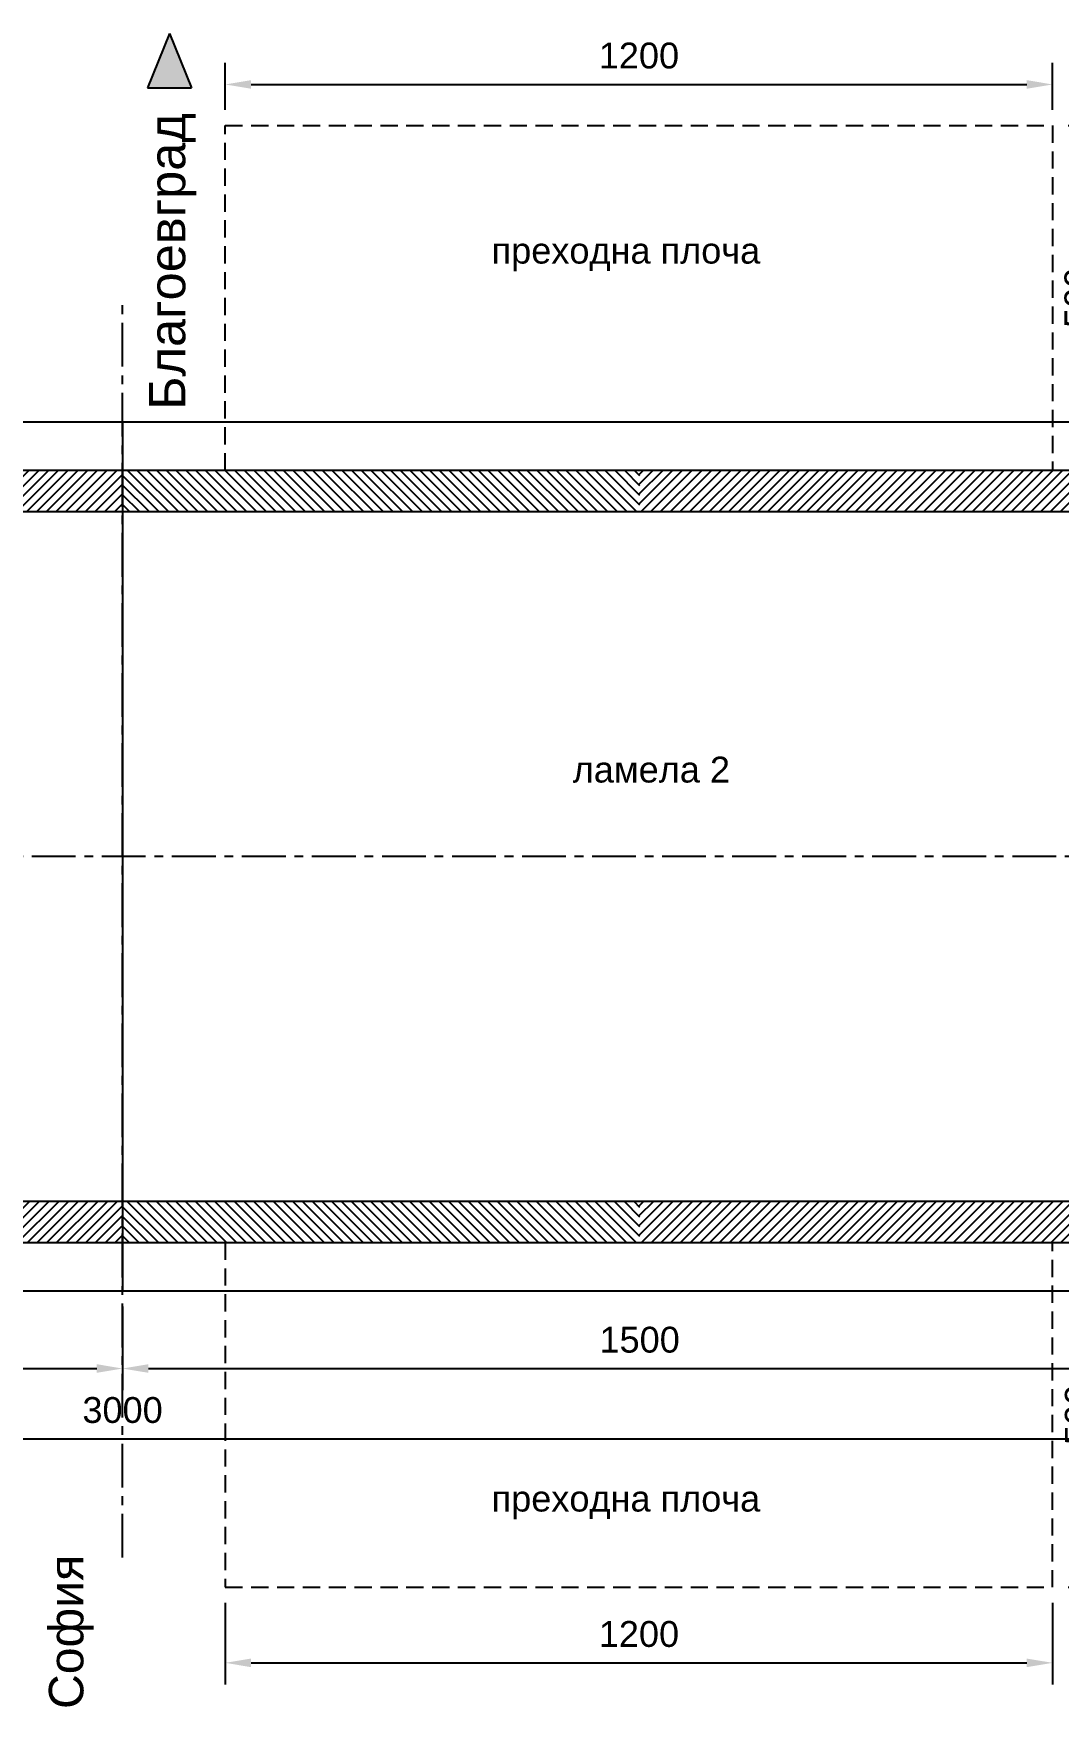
# Model space of a CAD drawing. Header units: centimetres. Extents: x 8495135 to 959133560, y 4530079 to 463453963.
# Drawn here: x 958979669 to 958981156, y 463411252 to 463413679 of the extents above; entities that cross this region are included whole.
import ezdxf
from ezdxf.enums import TextEntityAlignment as Align

# ---------------------------------------------------------------- set-up
doc = ezdxf.new("R2010")
doc.units = ezdxf.units.CM
doc.header["$LTSCALE"] = 0.1
doc.linetypes.add('CENTER', pattern=[50.8, 31.75, -6.35, 6.35, -6.35])
doc.linetypes.add('DASHED', pattern=[0.75, 0.5, -0.25])
for name, color, linetype in [('br_dimension', 1, 'Continuous'), ('br_hatch', 9, 'Continuous'), ('br_hatch_dark', 8, 'Continuous'), ('br_hatch_tumen', 8, 'Continuous'), ('br_view_yellow', 2, 'Continuous'), ('Kustendilska voda', 12, 'Continuous')]:
    doc.layers.add(name, color=color, linetype=linetype)
doc.layers.add('br_text', color=2, linetype='Continuous', lineweight=35)
doc.styles.add('1-200 cm', font='arial.ttf', dxfattribs={"height": 50})
doc.styles.add('MM 1 to 150', font='arial.ttf', dxfattribs={"height": 37.5})
doc.styles.add('MM_ARIAL', font='arial.ttf')
doc.dimstyles.new('MM DIM 1 to 150', dxfattribs={"dimscale": 15, "dimtxt": 2.5, "dimasz": 2.5, "dimexe": 2.1, "dimexo": 1.5, "dimgap": 1.5, "dimtad": 1, "dimdec": 0, "dimdsep": 46, "dimtxsty": 'MM_ARIAL', "dimcen": 3, "dimclrd": 1, "dimclre": 1, "dimclrt": 7, "dimaunit": 2, "dimadec": 1, "dimazin": 0, "dimtp": 100, "dimtm": 3, "dimtfac": 1, "dimtdec": 0, "dimtix": 1, "dimtmove": 0, "dimatfit": 3, "dimfxl": 0, "dimtolj": 1, "dimtzin": 0, "dimarcsym": 0})
pattern_1 = [(45, (950484482.079, 458887364.231), (-7.071067812, 7.071067812), [])]

# ---------------------------------------------------------------- blocks, each defined once
blk = doc.blocks.new('*D227')
at = {"layer": 'br_dimension', "color": 1, "lineweight": -2, "transparency": 16777216}
for p, q in [((958978298.3, 463411832.7), (958978298.3, 463411608.9)), ((958981298.3, 463411662.9), (958981298.3, 463411671.9)), ((958978335.8, 463411640.4), (958981260.8, 463411640.4))]:
    blk.add_line(p, q, dxfattribs=at)
at = {"layer": 'br_dimension', "color": 1, "transparency": 16777216}
for points in [[(958978335.8, 463411646.7), (958978335.8, 463411634.2), (958978298.3, 463411640.4)], [(958981260.8, 463411646.7), (958981260.8, 463411634.2), (958981298.3, 463411640.4)]]:
    blk.add_solid(points, dxfattribs=at)
at = {"layer": 'br_dimension', "color": 7, "transparency": 16777216, "insert": (958979798.3, 463411682.1), "char_height": 37.5, "attachment_point": 5, "style": 'MM_ARIAL'}
blk.add_mtext('\\A1;3000', dxfattribs=at)
blk = doc.blocks.new('*D232')
at = {"layer": 'br_dimension', "color": 1, "lineweight": -2, "transparency": 16777216}
for p, q in [((958978298.3, 463411832.7), (958978298.3, 463411711)), ((958979798.3, 463411832.7), (958979798.3, 463411711)), ((958978335.8, 463411742.5), (958979760.8, 463411742.5))]:
    blk.add_line(p, q, dxfattribs=at)
at = {"layer": 'br_dimension', "color": 1, "transparency": 16777216}
for points in [[(958978335.8, 463411748.8), (958978335.8, 463411736.3), (958978298.3, 463411742.5)], [(958979760.8, 463411748.8), (958979760.8, 463411736.3), (958979798.3, 463411742.5)]]:
    blk.add_solid(points, dxfattribs=at)
at = {"layer": 'br_dimension', "color": 7, "transparency": 16777216, "insert": (958979048.3, 463411784.1), "char_height": 37.5, "attachment_point": 5, "style": 'MM_ARIAL'}
blk.add_mtext('\\A1;1500', dxfattribs=at)
blk = doc.blocks.new('*D230')
at = {"layer": 'br_dimension', "color": 1, "lineweight": -2, "transparency": 16777216}
for p, q in [((958979798.3, 463411832.7), (958979798.3, 463411711)), ((958981298.3, 463411832.7), (958981298.3, 463411711)), ((958979835.8, 463411742.5), (958981260.8, 463411742.5))]:
    blk.add_line(p, q, dxfattribs=at)
at = {"layer": 'br_dimension', "color": 1, "transparency": 16777216}
for points in [[(958979835.8, 463411748.8), (958979835.8, 463411736.3), (958979798.3, 463411742.5)], [(958981260.8, 463411748.8), (958981260.8, 463411736.3), (958981298.3, 463411742.5)]]:
    blk.add_solid(points, dxfattribs=at)
at = {"layer": 'br_dimension', "color": 7, "transparency": 16777216, "insert": (958980548.3, 463411784.1), "char_height": 37.5, "attachment_point": 5, "style": 'MM_ARIAL'}
blk.add_mtext('\\A1;1500', dxfattribs=at)
blk = doc.blocks.new('*U686')
at = {"ltscale": 0.5}
blk.add_hatch(color=256, dxfattribs=at).paths.add_polyline_path([(0, 10.62), (-26.25, 0), (0, -10.62)])
for q in [(0, 10.62), (0, -10.62)]:
    blk.add_line((-26.25, 0), q, dxfattribs=at)
blk.add_lwpolyline([(0, 10.62), (0, -10.62)], dxfattribs=at)
at = {"ltscale": 0.5, "style": '1-200 cm'}
blk.add_attdef('СОФИЯ', text='', height=17.5, dxfattribs=at).set_placement((83.94, 1.16), align=Align.MIDDLE_CENTER)
blk = doc.blocks.new('*D777')
at = {"layer": 'br_hatch', "color": 1, "lineweight": -2, "transparency": 16777216}
for p, q in [((958979947.3, 463413567.7), (958979947.3, 463413636.2)), ((958981147.3, 463413567.7), (958981147.3, 463413636.2)), ((958979984.8, 463413604.7), (958981109.8, 463413604.7))]:
    blk.add_line(p, q, dxfattribs=at)
at = {"layer": 'br_hatch', "color": 1, "transparency": 16777216}
for points in [[(958979984.8, 463413611), (958979984.8, 463413598.5), (958979947.3, 463413604.7)], [(958981109.8, 463413611), (958981109.8, 463413598.5), (958981147.3, 463413604.7)]]:
    blk.add_solid(points, dxfattribs=at)
at = {"layer": 'br_hatch', "color": 7, "transparency": 16777216, "insert": (958980547.3, 463413646.4), "char_height": 37.5, "attachment_point": 5, "style": 'MM_ARIAL'}
blk.add_mtext('\\A1;1200', dxfattribs=at)
blk = doc.blocks.new('*D778')
at = {"layer": 'br_hatch', "color": 1, "lineweight": -2, "transparency": 16777216}
for p, q in [((958981169.8, 463413545.2), (958981256.6, 463413545.2)), ((958981225.1, 463413507.7), (958981225.1, 463413082.7)), ((958981169.8, 463413045.2), (958981256.6, 463413045.2))]:
    blk.add_line(p, q, dxfattribs=at)
at = {"layer": 'br_hatch', "color": 1, "transparency": 16777216}
for points in [[(958981218.9, 463413507.7), (958981231.4, 463413507.7), (958981225.1, 463413545.2)], [(958981218.9, 463413082.7), (958981231.4, 463413082.7), (958981225.1, 463413045.2)]]:
    blk.add_solid(points, dxfattribs=at)
at = {"layer": 'br_hatch', "color": 7, "transparency": 16777216, "insert": (958981183.5, 463413295.2), "char_height": 37.5, "attachment_point": 5, "rotation": 90, "style": 'MM_ARIAL'}
blk.add_mtext('\\A1;500', dxfattribs=at)
blk = doc.blocks.new('*D780')
at = {"layer": 'br_hatch', "color": 1, "lineweight": -2, "transparency": 16777216}
for p, q in [((958979947.3, 463411402.7), (958979947.3, 463411284.2)), ((958981147.3, 463411402.7), (958981147.3, 463411284.2)), ((958979984.8, 463411315.7), (958981109.8, 463411315.7))]:
    blk.add_line(p, q, dxfattribs=at)
at = {"layer": 'br_hatch', "color": 1, "transparency": 16777216}
for points in [[(958979984.8, 463411321.9), (958979984.8, 463411309.4), (958979947.3, 463411315.7)], [(958981109.8, 463411321.9), (958981109.8, 463411309.4), (958981147.3, 463411315.7)]]:
    blk.add_solid(points, dxfattribs=at)
at = {"layer": 'br_hatch', "color": 7, "transparency": 16777216, "insert": (958980547.3, 463411357.3), "char_height": 37.5, "attachment_point": 5, "style": 'MM_ARIAL'}
blk.add_mtext('\\A1;1200', dxfattribs=at)
blk = doc.blocks.new('*D782')
at = {"layer": 'br_hatch', "color": 1, "lineweight": -2, "transparency": 16777216}
for p, q in [((958981169.8, 463411925.2), (958981257.3, 463411925.2)), ((958981225.8, 463411887.7), (958981225.8, 463411462.7)), ((958981169.8, 463411425.2), (958981257.3, 463411425.2))]:
    blk.add_line(p, q, dxfattribs=at)
at = {"layer": 'br_hatch', "color": 1, "transparency": 16777216}
for points in [[(958981219.5, 463411887.7), (958981232, 463411887.7), (958981225.8, 463411925.2)], [(958981219.5, 463411462.7), (958981232, 463411462.7), (958981225.8, 463411425.2)]]:
    blk.add_solid(points, dxfattribs=at)
at = {"layer": 'br_hatch', "color": 7, "transparency": 16777216, "insert": (958981184.1, 463411675.2), "char_height": 37.5, "attachment_point": 5, "rotation": 90, "style": 'MM_ARIAL'}
blk.add_mtext('\\A1;500', dxfattribs=at)

msp = doc.modelspace()

# ---------------------------------------------------------------- hatches: boundary and pattern name
at = {"layer": 'br_hatch'}
h = msp.add_hatch(dxfattribs=at)
h.set_pattern_fill('_USER', color=256, scale=10, angle=45, style=2, pattern_type=0)
h.set_pattern_definition(pattern_1)
h.paths.add_polyline_path([(958979798.32, 463412985.23), (958979798.32, 463413045.23), (958979048.32, 463413045.23), (958979048.32, 463412985.23)])
h.paths.add_polyline_path([(958979798.32, 463411925.23), (958979798.32, 463411985.23), (958979048.32, 463411985.23), (958979048.32, 463411925.23)])
h = msp.add_hatch(dxfattribs=at)
h.set_pattern_fill('_USER,_I', color=256, scale=10, angle=135, style=2, pattern_type=0)
h.set_pattern_definition([(135, (958992164.413, 463437540.29), (-7.0710678, -7.0710678), [])])
h.paths.add_polyline_path([(958979798.32, 463413045.23), (958979798.32, 463412985.23), (958980548.32, 463412985.23), (958980548.32, 463413045.23)])
h.paths.add_polyline_path([(958980548.32, 463411925.23), (958980548.32, 463411985.23), (958979798.32, 463411985.23), (958979798.32, 463411925.23)])
h = msp.add_hatch(dxfattribs=at)
h.set_pattern_fill('_USER', color=256, scale=10, angle=45, style=2, pattern_type=0)
h.set_pattern_definition(pattern_1)
h.paths.add_polyline_path([(958981298.32, 463412985.23), (958981298.32, 463413045.23), (958980548.32, 463413045.23), (958980548.32, 463412985.23)])
h.paths.add_polyline_path([(958981298.32, 463411925.23), (958981298.32, 463411985.23), (958980548.32, 463411985.23), (958980548.32, 463411925.23)])

# ---------------------------------------------------------------- linework, layer by layer
at = {"layer": 'br_dimension', "linetype": 'CENTER', "ltscale": 20}
for p, q in [((958979798.32, 463411468.36), (958979798.32, 463413296.22)), ((958982676.55, 463412485.23), (958976942.89, 463412485.23))]:
    msp.add_line(p, q, dxfattribs=at)
at = {"layer": 'br_view_yellow'}
for p, q in [((958978298.32, 463413115.23), (958981298.32, 463413115.23)), ((958979798.32, 463413115.23), (958979798.32, 463411855.23)), ((958978298.32, 463413045.23), (958981298.32, 463413045.23)), ((958978298.32, 463412985.23), (958981298.32, 463412985.23)), ((958978298.32, 463411985.23), (958981298.32, 463411985.23)), ((958978298.32, 463411925.23), (958981298.32, 463411925.23)), ((958978298.32, 463411855.23), (958981298.32, 463411855.23))]:
    msp.add_line(p, q, dxfattribs=at)
at = {"layer": 'Kustendilska voda', "color": 1, "linetype": 'DASHED', "ltscale": 500}
for p, q in [((958979947.35, 463413045.23), (958979947.35, 463413545.23)), ((958979947.35, 463413545.23), (958981147.35, 463413545.23)), ((958981147.35, 463413545.23), (958981147.35, 463413045.23)), ((958979947.35, 463411925.23), (958979947.35, 463411425.23)), ((958981147.35, 463411425.23), (958981147.35, 463411925.23)), ((958979947.35, 463411425.23), (958981147.35, 463411425.23))]:
    msp.add_line(p, q, dxfattribs=at)

# ---------------------------------------------------------------- block references
at = {"layer": 'br_hatch_tumen', "ltscale": 0.5}
ref = msp.add_blockref('*U686', (958979866.49, 463413599.93), dxfattribs=dict(at, xscale=-3, yscale=3, zscale=3, rotation=90))
ref.add_attrib('СОФИЯ', 'Благоевград', dxfattribs={"layer": '0', "ltscale": 0.5, "height": 52.5, "rotation": 90, "style": '1-200 cm'}).set_placement((958979863.02, 463413348.12), align=Align.MIDDLE_CENTER)

# ---------------------------------------------------------------- texts
at = {"layer": 'br_hatch_dark', "ltscale": 0.5, "style": 'MM 1 to 150'}
msp.add_text('София', height=50, rotation=90, dxfattribs=at).set_placement((958979741.45, 463411248.77))
at = {"layer": 'br_text', "insert": (958980679.45, 463412629.87), "char_height": 37.5, "width": 286.5059, "attachment_point": 3, "style": 'MM 1 to 150'}
msp.add_mtext('{\\fArial|b0|i0|c204|p34;ламела 2}', dxfattribs=at)
at = {"layer": 'br_view_yellow', "char_height": 37.5, "width": 425.3161, "attachment_point": 3, "style": 'MM 1 to 150'}
for insert in [(958980723.22, 463413382.45), (958980723.22, 463411572.62)]:
    msp.add_mtext('преходна плоча', dxfattribs=dict(at, insert=insert))

# ---------------------------------------------------------------- dimensions: what is measured, and where the dimension line sits
at = {"layer": 'br_dimension'}
for base, p1, p2, picture, middle in [((958981298.32, 463411640.4), (958978298.32, 463411855.23), (958981298.32, 463411640.4), '*D227', (958979798.32, 463411682.06)), ((958979798.32, 463411742.5), (958978298.32, 463411855.23), (958979798.32, 463411855.23), '*D232', (958979048.32, 463411784.15)), ((958981298.32, 463411742.5), (958979798.32, 463411855.23), (958981298.32, 463411855.23), '*D230', (958980548.32, 463411784.15))]:
    dim = msp.add_linear_dim(base=base, p1=p1, p2=p2, dimstyle='MM DIM 1 to 150', dxfattribs=at)
    dim.commit()
    dim.dimension.update_dxf_attribs({"geometry": picture, "text_midpoint": middle})
at = {"layer": 'br_hatch'}
for base, p1, p2, picture, middle in [((958981147.35, 463413604.75), (958979947.35, 463413545.23), (958981147.35, 463413545.23), '*D777', (958980547.35, 463413646.4)), ((958981147.35, 463411315.66), (958979947.35, 463411425.23), (958981147.35, 463411425.23), '*D780', (958980547.35, 463411357.31))]:
    dim = msp.add_linear_dim(base=base, p1=p1, p2=p2, dimstyle='MM DIM 1 to 150', dxfattribs=at)
    dim.commit()
    dim.dimension.update_dxf_attribs({"geometry": picture, "text_midpoint": middle})
for base, p1, p2, picture, middle in [((958981225.11, 463413045.23), (958981147.35, 463413545.23), (958981147.35, 463413045.23), '*D778', (958981183.47, 463413295.23)), ((958981225.79, 463411425.23), (958981147.35, 463411925.23), (958981147.35, 463411425.23), '*D782', (958981184.14, 463411675.23))]:
    dim = msp.add_linear_dim(base=base, p1=p1, p2=p2, angle=90, dimstyle='MM DIM 1 to 150', dxfattribs=at)
    dim.commit()
    dim.dimension.update_dxf_attribs({"geometry": picture, "text_midpoint": middle})

doc.saveas('drawing.dxf')
